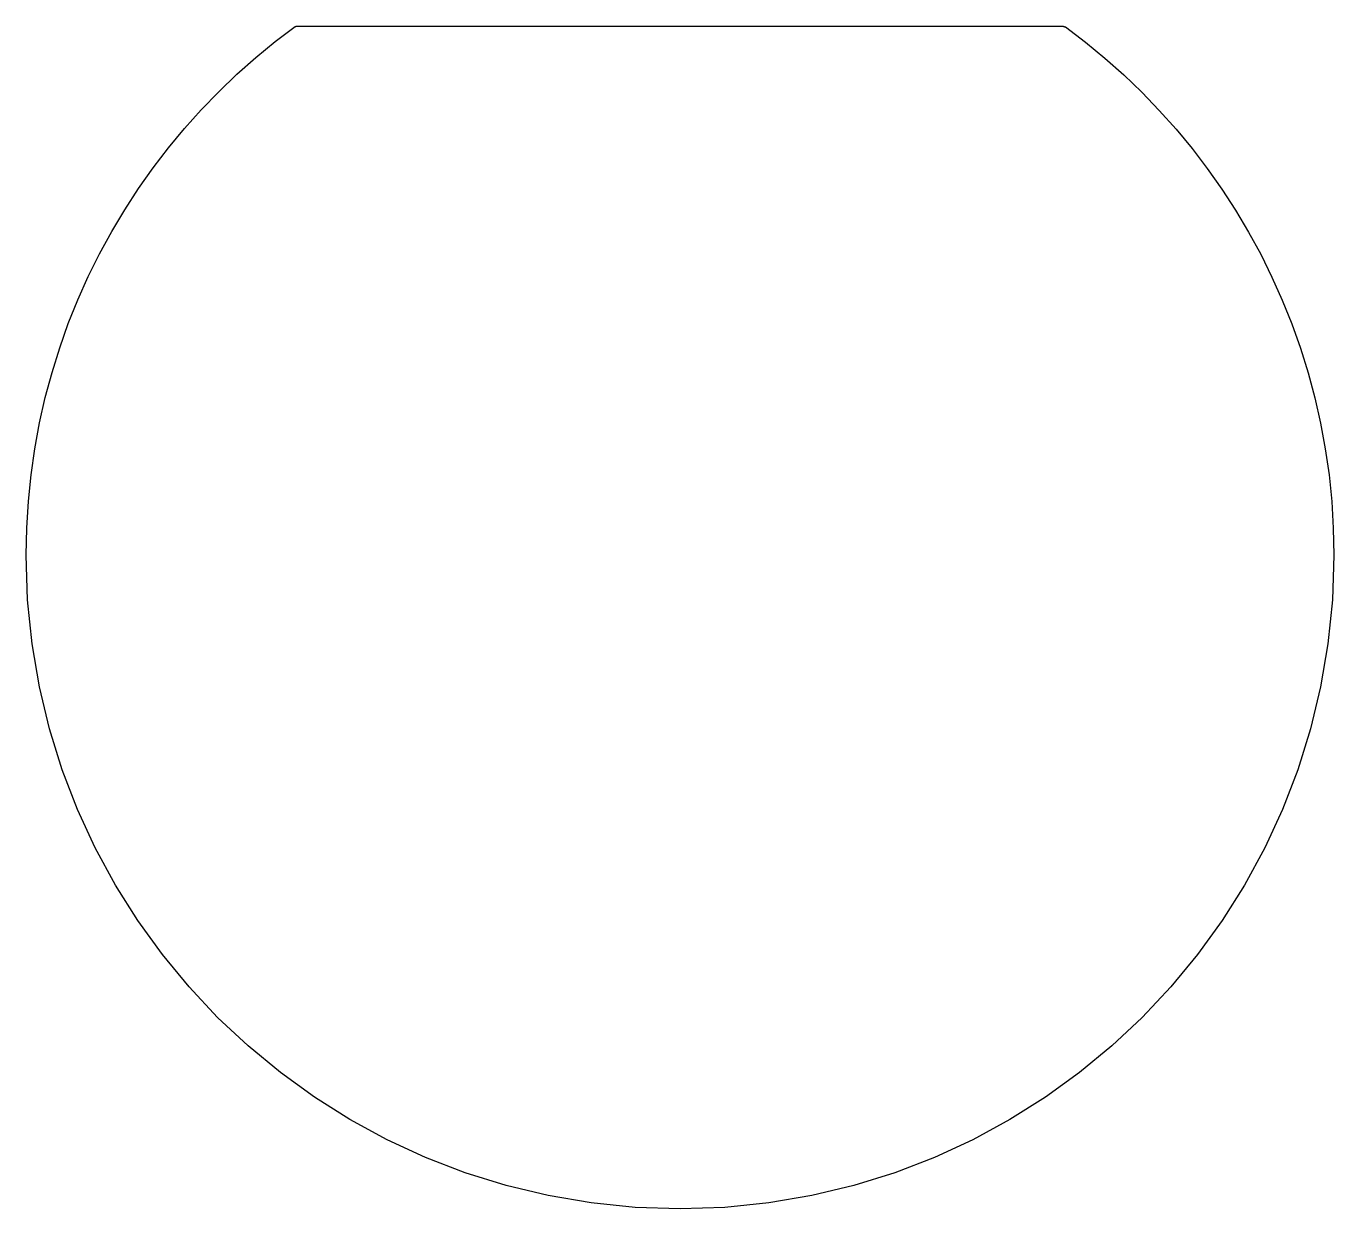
# Model space of a CAD drawing. Extents: x -1 to 209, y 1 to 191.
import ezdxf

# ---------------------------------------------------------------- set-up
doc = ezdxf.new("R2010")
doc.units = 0
doc.layers.add('ƒŒƒCƒ„[_1', color=160, linetype='CONTINUOUS')

msp = doc.modelspace()

# ---------------------------------------------------------------- linework, layer by layer
at = {"layer": 'ƒŒƒCƒ„[_1', "color": 7}
for p, q in [((38.62, 188.37), (41.85, 190.82)), ((41.85, 190.82), (41.86, 190.82)), ((41.85, 190.82), (41.85, 190.82)), ((41.86, 190.82), (41.87, 190.82)), ((41.86, 190.82), (41.86, 190.82)), ((41.87, 190.82), (41.88, 190.82)), ((41.88, 190.82), (41.89, 190.82)), ((41.89, 190.82), (41.91, 190.82)), ((41.91, 190.82), (41.92, 190.83)), ((41.92, 190.83), (41.94, 190.83)), ((41.94, 190.83), (41.96, 190.83)), ((41.96, 190.83), (41.97, 190.83)), ((41.97, 190.83), (41.99, 190.83)), ((41.99, 190.83), (42.01, 190.84)), ((42.01, 190.84), (42.02, 190.84)), ((42.02, 190.84), (42.04, 190.84)), ((42.04, 190.84), (42.06, 190.84)), ((42.06, 190.84), (42.07, 190.84)), ((42.07, 190.84), (42.08, 190.85)), ((42.08, 190.85), (42.1, 190.85)), ((42.1, 190.85), (42.11, 190.85)), ((42.11, 190.85), (42.12, 190.85)), ((42.12, 190.85), (42.13, 190.85)), ((42.12, 190.85), (42.12, 190.85)), ((42.13, 190.85), (42.75, 190.85)), ((42.13, 190.85), (42.13, 190.85)), ((42.75, 190.85), (44.55, 190.85)), ((44.55, 190.85), (47.41, 190.85)), ((47.41, 190.85), (51.24, 190.85)), ((51.24, 190.85), (55.92, 190.85)), ((55.92, 190.85), (61.35, 190.85)), ((61.35, 190.85), (67.41, 190.85)), ((67.41, 190.85), (74.02, 190.85)), ((74.02, 190.85), (81.05, 190.85)), ((81.05, 190.85), (88.39, 190.85)), ((88.39, 190.85), (95.96, 190.85)), ((95.96, 190.85), (103.63, 190.85)), ((103.63, 190.85), (111.3, 190.85)), ((111.3, 190.85), (118.86, 190.85)), ((118.86, 190.85), (126.21, 190.85)), ((126.21, 190.85), (133.24, 190.85)), ((133.24, 190.85), (139.84, 190.85)), ((139.84, 190.85), (145.91, 190.85)), ((145.91, 190.85), (151.34, 190.85)), ((151.34, 190.85), (156.02, 190.85)), ((156.02, 190.85), (159.84, 190.85)), ((159.84, 190.85), (162.71, 190.85)), ((162.71, 190.85), (164.5, 190.85)), ((164.5, 190.85), (165.13, 190.85)), ((165.13, 190.85), (165.14, 190.85)), ((165.13, 190.85), (165.13, 190.85)), ((165.14, 190.85), (165.16, 190.84)), ((165.14, 190.85), (165.14, 190.85)), ((165.16, 190.84), (165.17, 190.84)), ((165.17, 190.84), (165.19, 190.83)), ((165.19, 190.83), (165.21, 190.83)), ((165.21, 190.83), (165.23, 190.82)), ((165.23, 190.82), (165.25, 190.81)), ((165.25, 190.81), (165.28, 190.8)), ((165.28, 190.8), (165.3, 190.8)), ((165.3, 190.8), (165.33, 190.79)), ((165.33, 190.79), (165.35, 190.78)), ((165.35, 190.78), (165.38, 190.77)), ((165.38, 190.77), (165.4, 190.76)), ((165.4, 190.76), (165.42, 190.76)), ((165.42, 190.76), (165.44, 190.75)), ((165.44, 190.75), (165.46, 190.74)), ((165.46, 190.74), (165.48, 190.74)), ((165.48, 190.74), (165.5, 190.73)), ((165.5, 190.73), (165.51, 190.73)), ((165.51, 190.73), (165.52, 190.73)), ((165.52, 190.73), (165.53, 190.73)), ((165.53, 190.73), (165.53, 190.72)), ((165.53, 190.72), (168.74, 188.28)), ((35.5, 185.8), (38.62, 188.37)), ((168.74, 188.28), (171.86, 185.71)), ((32.47, 183.12), (35.5, 185.8)), ((171.86, 185.71), (174.88, 183.03)), ((29.55, 180.32), (32.47, 183.12)), ((174.88, 183.03), (177.79, 180.23)), ((26.74, 177.41), (29.55, 180.32)), ((177.79, 180.23), (180.59, 177.32)), ((24.05, 174.4), (26.74, 177.41)), ((180.59, 177.32), (183.28, 174.31)), ((21.46, 171.29), (24.05, 174.4)), ((183.28, 174.31), (185.86, 171.2)), ((19, 168.07), (21.46, 171.29)), ((185.86, 171.2), (188.31, 167.99)), ((16.66, 164.76), (19, 168.07)), ((188.31, 167.99), (190.65, 164.68)), ((14.45, 161.36), (16.66, 164.76)), ((190.65, 164.68), (192.85, 161.28)), ((12.37, 157.86), (14.45, 161.36)), ((192.85, 161.28), (194.93, 157.79)), ((10.42, 154.29), (12.37, 157.86)), ((194.93, 157.79), (196.88, 154.22)), ((8.6, 150.63), (10.42, 154.29)), ((196.88, 154.22), (198.68, 150.56)), ((6.93, 146.89), (8.6, 150.63)), ((198.68, 150.56), (200.35, 146.83)), ((5.4, 143.07), (6.93, 146.89)), ((200.35, 146.83), (201.88, 143.02)), ((4.01, 139.18), (5.4, 143.07)), ((201.88, 143.02), (203.26, 139.13)), ((2.78, 135.23), (4.01, 139.18)), ((203.26, 139.13), (204.49, 135.18)), ((1.7, 131.21), (2.78, 135.23)), ((204.49, 135.18), (205.57, 131.17)), ((0.77, 127.12), (1.7, 131.21)), ((205.57, 131.17), (206.49, 127.09)), ((0.01, 122.98), (0.77, 127.12)), ((206.49, 127.09), (207.25, 122.96)), ((-0.59, 118.79), (0.01, 122.98)), ((207.25, 122.96), (207.85, 118.77)), ((-1.02, 114.54), (-0.59, 118.79)), ((207.85, 118.77), (208.28, 114.53)), ((-1.28, 110.24), (-1.02, 114.54)), ((208.28, 114.53), (208.54, 110.24)), ((-1.37, 105.9), (-1.28, 110.24)), ((208.54, 110.24), (208.63, 105.9)), ((-1.13, 98.71), (-1.37, 105.9)), ((208.63, 105.9), (208.39, 98.71)), ((-0.41, 91.65), (-1.13, 98.71)), ((208.39, 98.71), (207.67, 91.65)), ((0.76, 84.74), (-0.41, 91.65)), ((207.67, 91.65), (206.49, 84.74)), ((2.38, 77.99), (0.76, 84.74)), ((206.49, 84.74), (204.88, 77.99)), ((4.42, 71.41), (2.38, 77.99)), ((204.88, 77.99), (202.83, 71.41)), ((6.88, 65.03), (4.42, 71.41)), ((202.83, 71.41), (200.38, 65.03)), ((9.73, 58.86), (6.88, 65.03)), ((200.38, 65.03), (197.52, 58.86)), ((12.96, 52.91), (9.73, 58.86)), ((197.52, 58.86), (194.29, 52.91)), ((16.56, 47.2), (12.96, 52.91)), ((194.29, 52.91), (190.69, 47.2)), ((20.51, 41.74), (16.56, 47.2)), ((190.69, 47.2), (186.75, 41.74)), ((24.78, 36.56), (20.51, 41.74)), ((186.75, 41.74), (182.47, 36.56)), ((29.38, 31.66), (24.78, 36.56)), ((182.47, 36.56), (177.87, 31.66)), ((34.28, 27.06), (29.38, 31.66)), ((177.87, 31.66), (172.97, 27.06)), ((39.46, 22.78), (34.28, 27.06)), ((172.97, 27.06), (167.79, 22.78)), ((44.92, 18.84), (39.46, 22.78)), ((167.79, 22.78), (162.33, 18.84)), ((50.63, 15.24), (44.92, 18.84)), ((162.33, 18.84), (156.62, 15.24)), ((56.58, 12.01), (50.63, 15.24)), ((156.62, 15.24), (150.67, 12.01)), ((62.76, 9.15), (56.58, 12.01)), ((150.67, 12.01), (144.5, 9.15)), ((69.14, 6.7), (62.76, 9.15)), ((144.5, 9.15), (138.11, 6.7)), ((75.71, 4.65), (69.14, 6.7)), ((138.11, 6.7), (131.54, 4.65)), ((82.47, 3.04), (75.71, 4.65)), ((131.54, 4.65), (124.79, 3.04)), ((89.38, 1.86), (82.47, 3.04)), ((124.79, 3.04), (117.87, 1.86)), ((96.44, 1.14), (89.38, 1.86)), ((103.63, 0.9), (96.44, 1.14)), ((110.82, 1.14), (103.63, 0.9)), ((117.87, 1.86), (110.82, 1.14))]:
    msp.add_line(p, q, dxfattribs=at)

doc.saveas('drawing.dxf')
